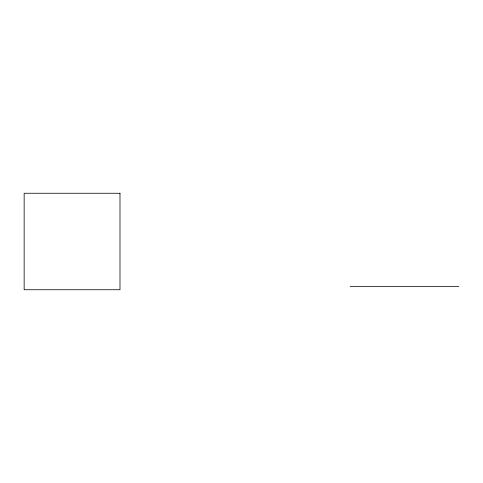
<?xml version="1.0" encoding="UTF-8"?>
<svg xmlns="http://www.w3.org/2000/svg" width="483" height="483" viewBox="0 0 483 483"><rect width="100%" height="100%" fill="white"/><g stroke="black" fill="none" stroke-linecap="round" stroke-linejoin="round"><path stroke-width="0.72" d="M350.133 286.54L458.85 286.54M119.989 193.26L24.15 193.26L24.15 289.74L119.989 289.74L119.989 193.26"/></g></svg>
